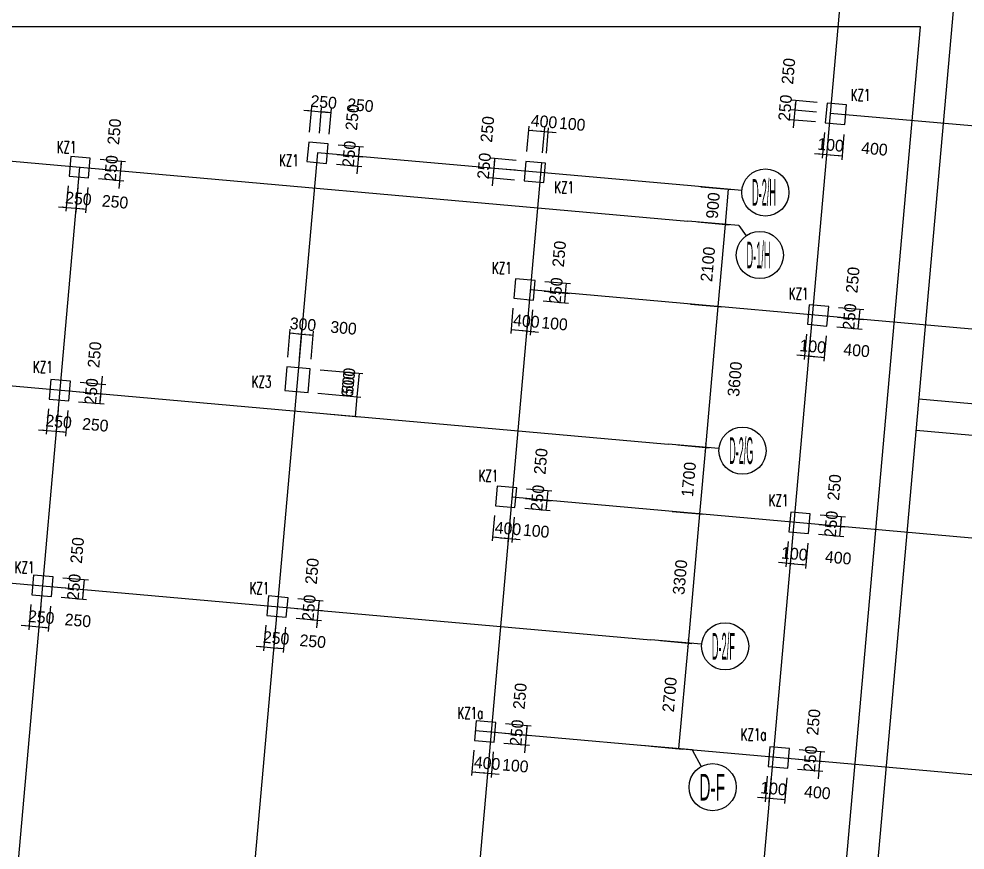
# Model space of a CAD drawing. Extents: x 19107 to 699106, y -67310 to 245688.
# Drawn here: x 574726 to 598803, y 76273 to 97433 of the extents above; entities that cross this region are included whole.
import ezdxf

# ---------------------------------------------------------------- set-up
doc = ezdxf.new("R2010")
doc.units = 0
doc.header["$LTSCALE"] = 100
doc.header["$MEASUREMENT"] = 0
for name, color, linetype in [('AXIS', 3, 'Continuous'), ('COLU', 7, 'Continuous'), ('DIM', 3, 'Continuous'), ('DOTE', 253, 'Continuous'), ('L-AXIS', 3, 'Continuous'), ('NUM', 7, 'Continuous')]:
    doc.layers.add(name, color=color, linetype=linetype)
doc.styles.add('hztxt', font='hztxt')
doc.styles.get("Standard").update_dxf_attribs({"font": 'standard'})
doc.dimstyles.get("Standard").update_dxf_attribs({"dimtxt": 300, "dimasz": 100, "dimexe": 100, "dimexo": 250, "dimgap": 100, "dimtad": 0, "dimtoh": 1, "dimdec": 0, "dimdsep": 46, "dimcen": 0.09, "dimclrt": 7, "dimadec": 0, "dimazin": 0, "dimtfac": 1, "dimtdec": 4, "dimtofl": 0, "dimtmove": 0, "dimatfit": 3, "dimfxl": 1, "dimtolj": 1, "dimtzin": 0, "dimarcsym": 0})

# ---------------------------------------------------------------- blocks, each defined once
blk = doc.blocks.new('*D5309')
at = {"layer": 'L-AXIS', "color": 0, "linetype": 'ByBlock', "lineweight": -2}
for p, q in [((591815, 90173), (592612, 90102)), ((592513, 90111), (592195, 86525)), ((591497, 86587), (592294, 86516))]:
    blk.add_line(p, q, dxfattribs=at)
for points in [[(592513, 90111), (592520, 90010), (592487, 90012)], [(592195, 86525), (592187, 86626), (592220, 86623)]]:
    blk.add_solid(points, dxfattribs=at)
at = {"layer": 'L-AXIS', "color": 7, "linetype": 'Continuous', "lineweight": -2, "insert": (592944, 88264), "char_height": 300, "width": 775, "attachment_point": 5, "rotation": 84.9316, "style": 'hztxt'}
blk.add_mtext('3600', dxfattribs=at)
blk = doc.blocks.new('_AXISO')
blk.add_circle((0, 0), 0.5)
blk = doc.blocks.new('*D4941')
at = {"layer": 'L-AXIS', "color": 0, "linetype": 'ByBlock', "lineweight": -2}
for p, q in [((591055, 81606), (591853, 81535)), ((591753, 81544), (591514, 78855)), ((590817, 78917), (591614, 78846))]:
    blk.add_line(p, q, dxfattribs=at)
for points in [[(591753, 81544), (591761, 81443), (591727, 81446)], [(591514, 78855), (591507, 78956), (591540, 78953)]]:
    blk.add_solid(points, dxfattribs=at)
at = {"layer": 'L-AXIS', "color": 7, "linetype": 'Continuous', "lineweight": -2, "insert": (591285, 80230), "char_height": 300, "width": 780, "attachment_point": 5, "rotation": 84.9316, "style": 'hztxt'}
blk.add_mtext('2700', dxfattribs=at)
blk = doc.blocks.new('*D3207')
at = {"layer": 'L-AXIS', "color": 0, "linetype": 'ByBlock', "lineweight": -2}
for p, q in [((591497, 86587), (592294, 86516)), ((592195, 86525), (592044, 84831)), ((591347, 84893), (592144, 84823))]:
    blk.add_line(p, q, dxfattribs=at)
for points in [[(592195, 86525), (592202, 86424), (592169, 86427)], [(592044, 84831), (592037, 84932), (592070, 84929)]]:
    blk.add_solid(points, dxfattribs=at)
at = {"layer": 'L-AXIS', "color": 7, "linetype": 'Continuous', "lineweight": -2, "insert": (591771, 85709), "char_height": 300, "width": 690, "attachment_point": 5, "rotation": 84.9316, "style": 'hztxt'}
blk.add_mtext('1700', dxfattribs=at)
blk = doc.blocks.new('*D2838')
at = {"layer": 'L-AXIS', "color": 0, "linetype": 'ByBlock', "lineweight": -2}
for p, q in [((591347, 84893), (592144, 84823)), ((592044, 84831), (591753, 81544)), ((591055, 81606), (591853, 81535))]:
    blk.add_line(p, q, dxfattribs=at)
for points in [[(592044, 84831), (592052, 84730), (592019, 84733)], [(591753, 81544), (591745, 81645), (591778, 81642)]]:
    blk.add_solid(points, dxfattribs=at)
at = {"layer": 'L-AXIS', "color": 7, "linetype": 'Continuous', "lineweight": -2, "insert": (591550, 83219), "char_height": 300, "width": 780, "attachment_point": 5, "rotation": 84.9316, "style": 'hztxt'}
blk.add_mtext('3300', dxfattribs=at)
blk = doc.blocks.new('*D3116')
at = {"layer": 'L-AXIS', "color": 0, "linetype": 'ByBlock', "lineweight": -2}
for p, q in [((592000, 92264), (592798, 92194)), ((592698, 92202), (592513, 90111)), ((591815, 90173), (592612, 90102))]:
    blk.add_line(p, q, dxfattribs=at)
for points in [[(592698, 92202), (592706, 92101), (592673, 92104)], [(592513, 90111), (592505, 90212), (592538, 90209)]]:
    blk.add_solid(points, dxfattribs=at)
at = {"layer": 'L-AXIS', "color": 7, "linetype": 'Continuous', "lineweight": -2, "insert": (592257, 91187), "char_height": 300, "width": 775, "attachment_point": 5, "rotation": 84.9316, "style": 'hztxt'}
blk.add_mtext('2100', dxfattribs=at)
blk = doc.blocks.new('*D4075')
at = {"layer": 'L-AXIS', "color": 0, "linetype": 'ByBlock', "lineweight": -2}
for p, q in [((592080, 93161), (592877, 93090)), ((592778, 93099), (592698, 92202)), ((592000, 92264), (592798, 92194))]:
    blk.add_line(p, q, dxfattribs=at)
for points in [[(592778, 93099), (592785, 92998), (592752, 93001)], [(592698, 92202), (592690, 92303), (592724, 92301)]]:
    blk.add_solid(points, dxfattribs=at)
at = {"layer": 'L-AXIS', "color": 7, "linetype": 'Continuous', "lineweight": -2, "insert": (592389, 92682), "char_height": 300, "width": 556.67, "attachment_point": 5, "rotation": 84.9316, "style": 'hztxt'}
blk.add_mtext('900', dxfattribs=at)
blk = doc.blocks.new('*D2488')
at = {"layer": 'DIM', "color": 0, "linetype": 'ByBlock', "lineweight": -2}
for p, q in [((587297, 90071), (587240, 89424)), ((587696, 90036), (587638, 89388)), ((587249, 89523), (587647, 89488))]:
    blk.add_line(p, q, dxfattribs=at)
for points in [[(587249, 89523), (587350, 89531), (587347, 89498)], [(587647, 89488), (587546, 89480), (587549, 89513)]]:
    blk.add_solid(points, dxfattribs=at)
at = {"layer": 'DIM', "color": 7, "linetype": 'Continuous', "lineweight": -2, "insert": (587640, 89740), "char_height": 300, "width": 576.67, "attachment_point": 5, "rotation": 354.9316, "style": 'hztxt'}
blk.add_mtext('400', dxfattribs=at)
blk = doc.blocks.new('*D2071')
at = {"layer": 'DIM', "color": 0, "linetype": 'ByBlock', "lineweight": -2}
for p, q in [((587696, 90036), (587638, 89388)), ((587795, 90027), (587738, 89380)), ((587448, 89506), (587946, 89462))]:
    blk.add_line(p, q, dxfattribs=at)
for points in [[(587647, 89488), (587546, 89480), (587549, 89513)], [(587747, 89479), (587848, 89487), (587845, 89454)]]:
    blk.add_solid(points, dxfattribs=at)
at = {"layer": 'DIM', "color": 7, "linetype": 'Continuous', "lineweight": -2, "insert": (588357, 89676), "char_height": 300, "width": 476.67, "attachment_point": 5, "rotation": 354.9316, "style": 'hztxt'}
blk.add_mtext('100', dxfattribs=at)
blk = doc.blocks.new('*D2995')
at = {"layer": 'DIM', "color": 0, "linetype": 'ByBlock', "lineweight": -2}
for p, q in [((588089, 90503), (588736, 90446)), ((588614, 90205), (588637, 90454)), ((588067, 90254), (588714, 90197))]:
    blk.add_line(p, q, dxfattribs=at)
for points in [[(588614, 90205), (588607, 90306), (588640, 90304)], [(588637, 90454), (588644, 90353), (588611, 90356)]]:
    blk.add_solid(points, dxfattribs=at)
at = {"layer": 'DIM', "color": 7, "linetype": 'Continuous', "lineweight": -2, "insert": (588391, 90517), "char_height": 300, "width": 566.67, "attachment_point": 5, "rotation": 84.9316, "style": 'hztxt'}
blk.add_mtext('250', dxfattribs=at)
blk = doc.blocks.new('*D3321')
at = {"layer": 'DIM', "color": 0, "linetype": 'ByBlock', "lineweight": -2}
for p, q in [((588111, 90752), (588758, 90695)), ((588637, 90454), (588659, 90703)), ((588089, 90503), (588736, 90446))]:
    blk.add_line(p, q, dxfattribs=at)
for points in [[(588637, 90454), (588629, 90555), (588662, 90553)], [(588659, 90703), (588666, 90602), (588633, 90605)]]:
    blk.add_solid(points, dxfattribs=at)
at = {"layer": 'DIM', "color": 7, "linetype": 'Continuous', "lineweight": -2, "insert": (588474, 91449), "char_height": 300, "width": 566.67, "attachment_point": 5, "rotation": 84.9316, "style": 'hztxt'}
blk.add_mtext('250', dxfattribs=at)
blk = doc.blocks.new('*D4825')
at = {"layer": 'DIM', "color": 0, "linetype": 'ByBlock', "lineweight": -2}
for p, q in [((575978, 93183), (575921, 92536)), ((576227, 93161), (576170, 92514)), ((575730, 92653), (576378, 92596))]:
    blk.add_line(p, q, dxfattribs=at)
for points in [[(575930, 92636), (575828, 92628), (575831, 92661)], [(576179, 92613), (576280, 92621), (576277, 92588)]]:
    blk.add_solid(points, dxfattribs=at)
at = {"layer": 'DIM', "color": 7, "linetype": 'Continuous', "lineweight": -2, "insert": (576241, 92859), "char_height": 300, "width": 566.67, "attachment_point": 5, "rotation": 354.9316, "style": 'hztxt'}
blk.add_mtext('250', dxfattribs=at)
blk = doc.blocks.new('*D5097')
at = {"layer": 'DIM', "color": 0, "linetype": 'ByBlock', "lineweight": -2}
for p, q in [((576227, 93161), (576170, 92514)), ((576476, 93139), (576419, 92492)), ((576179, 92613), (576428, 92591))]:
    blk.add_line(p, q, dxfattribs=at)
for points in [[(576179, 92613), (576280, 92621), (576277, 92588)], [(576428, 92591), (576327, 92584), (576329, 92617)]]:
    blk.add_solid(points, dxfattribs=at)
at = {"layer": 'DIM', "color": 7, "linetype": 'Continuous', "lineweight": -2, "insert": (577173, 92776), "char_height": 300, "width": 566.67, "attachment_point": 5, "rotation": 354.9316, "style": 'hztxt'}
blk.add_mtext('250', dxfattribs=at)
blk = doc.blocks.new('*D4767')
at = {"layer": 'DIM', "color": 0, "linetype": 'ByBlock', "lineweight": -2}
for p, q in [((577277, 93118), (577335, 93766)), ((576769, 93615), (577417, 93558)), ((576747, 93366), (577395, 93309))]:
    blk.add_line(p, q, dxfattribs=at)
for points in [[(577317, 93567), (577309, 93668), (577343, 93665)], [(577295, 93318), (577303, 93216), (577270, 93219)]]:
    blk.add_solid(points, dxfattribs=at)
at = {"layer": 'DIM', "color": 7, "linetype": 'Continuous', "lineweight": -2, "insert": (577072, 93629), "char_height": 300, "width": 566.67, "attachment_point": 5, "rotation": 84.9316, "style": 'hztxt'}
blk.add_mtext('250', dxfattribs=at)
blk = doc.blocks.new('*D371')
at = {"layer": 'DIM', "color": 0, "linetype": 'ByBlock', "lineweight": -2}
for p, q in [((576791, 93864), (577439, 93807)), ((577317, 93567), (577339, 93816)), ((576769, 93615), (577417, 93558))]:
    blk.add_line(p, q, dxfattribs=at)
for points in [[(577317, 93567), (577309, 93668), (577343, 93665)], [(577339, 93816), (577347, 93715), (577314, 93717)]]:
    blk.add_solid(points, dxfattribs=at)
at = {"layer": 'DIM', "color": 7, "linetype": 'Continuous', "lineweight": -2, "insert": (577154, 94561), "char_height": 300, "width": 566.67, "attachment_point": 5, "rotation": 84.9316, "style": 'hztxt'}
blk.add_mtext('250', dxfattribs=at)
blk = doc.blocks.new('*D5259')
at = {"layer": 'DIM', "color": 0, "linetype": 'ByBlock', "lineweight": -2}
for p, q in [((581972, 95111), (582619, 95054)), ((582123, 94546), (582180, 95193)), ((582372, 94524), (582429, 95171))]:
    blk.add_line(p, q, dxfattribs=at)
for points in [[(582171, 95094), (582070, 95086), (582073, 95119)], [(582420, 95072), (582521, 95079), (582518, 95046)]]:
    blk.add_solid(points, dxfattribs=at)
at = {"layer": 'DIM', "color": 7, "linetype": 'Continuous', "lineweight": -2, "insert": (582482, 95317), "char_height": 300, "width": 566.67, "attachment_point": 5, "rotation": 354.9316, "style": 'hztxt'}
blk.add_mtext('250', dxfattribs=at)
blk = doc.blocks.new('*D3541')
at = {"layer": 'DIM', "color": 0, "linetype": 'ByBlock', "lineweight": -2}
for p, q in [((582372, 94524), (582429, 95171)), ((582621, 94502), (582678, 95149)), ((582420, 95072), (582669, 95050))]:
    blk.add_line(p, q, dxfattribs=at)
for points in [[(582420, 95072), (582521, 95079), (582518, 95046)], [(582669, 95050), (582568, 95042), (582571, 95075)]]:
    blk.add_solid(points, dxfattribs=at)
at = {"layer": 'DIM', "color": 7, "linetype": 'Continuous', "lineweight": -2, "insert": (583415, 95234), "char_height": 300, "width": 566.67, "attachment_point": 5, "rotation": 354.9316, "style": 'hztxt'}
blk.add_mtext('250', dxfattribs=at)
blk = doc.blocks.new('*D3209')
at = {"layer": 'DIM', "color": 0, "linetype": 'ByBlock', "lineweight": -2}
for p, q in [((582825, 93982), (583473, 93924)), ((583334, 93485), (583391, 94132)), ((582803, 93733), (583451, 93675))]:
    blk.add_line(p, q, dxfattribs=at)
for points in [[(583373, 93933), (583366, 94034), (583399, 94031)], [(583351, 93684), (583359, 93583), (583326, 93586)]]:
    blk.add_solid(points, dxfattribs=at)
at = {"layer": 'DIM', "color": 7, "linetype": 'Continuous', "lineweight": -2, "insert": (583128, 93995), "char_height": 300, "width": 566.67, "attachment_point": 5, "rotation": 84.9316, "style": 'hztxt'}
blk.add_mtext('250', dxfattribs=at)
blk = doc.blocks.new('*D4160')
at = {"layer": 'DIM', "color": 0, "linetype": 'ByBlock', "lineweight": -2}
for p, q in [((582848, 94231), (583495, 94173)), ((583373, 93933), (583395, 94182)), ((582825, 93982), (583473, 93924))]:
    blk.add_line(p, q, dxfattribs=at)
for points in [[(583395, 94182), (583403, 94081), (583370, 94084)], [(583373, 93933), (583366, 94034), (583399, 94031)]]:
    blk.add_solid(points, dxfattribs=at)
at = {"layer": 'DIM', "color": 7, "linetype": 'Continuous', "lineweight": -2, "insert": (583211, 94928), "char_height": 300, "width": 566.67, "attachment_point": 5, "rotation": 84.9316, "style": 'hztxt'}
blk.add_mtext('250', dxfattribs=at)
blk = doc.blocks.new('*D2837')
at = {"layer": 'DIM', "color": 0, "linetype": 'ByBlock', "lineweight": -2}
for p, q in [((575475, 87506), (575417, 86858)), ((575724, 87484), (575666, 86836)), ((575227, 86975), (575874, 86918))]:
    blk.add_line(p, q, dxfattribs=at)
for points in [[(575426, 86958), (575325, 86950), (575328, 86983)], [(575675, 86936), (575776, 86943), (575773, 86910)]]:
    blk.add_solid(points, dxfattribs=at)
at = {"layer": 'DIM', "color": 7, "linetype": 'Continuous', "lineweight": -2, "insert": (575737, 87181), "char_height": 300, "width": 566.67, "attachment_point": 5, "rotation": 354.9316, "style": 'hztxt'}
blk.add_mtext('250', dxfattribs=at)
blk = doc.blocks.new('*D2444')
at = {"layer": 'DIM', "color": 0, "linetype": 'ByBlock', "lineweight": -2}
for p, q in [((575724, 87484), (575666, 86836)), ((575973, 87461), (575915, 86814)), ((575675, 86936), (575924, 86914))]:
    blk.add_line(p, q, dxfattribs=at)
for points in [[(575675, 86936), (575776, 86943), (575773, 86910)], [(575924, 86914), (575823, 86906), (575826, 86939)]]:
    blk.add_solid(points, dxfattribs=at)
at = {"layer": 'DIM', "color": 7, "linetype": 'Continuous', "lineweight": -2, "insert": (576670, 87098), "char_height": 300, "width": 566.67, "attachment_point": 5, "rotation": 354.9316, "style": 'hztxt'}
blk.add_mtext('250', dxfattribs=at)
blk = doc.blocks.new('*D2763')
at = {"layer": 'DIM', "color": 0, "linetype": 'ByBlock', "lineweight": -2}
for p, q in [((576266, 87937), (576913, 87880)), ((576792, 87640), (576814, 87889)), ((576244, 87688), (576891, 87631))]:
    blk.add_line(p, q, dxfattribs=at)
for points in [[(576814, 87889), (576821, 87788), (576788, 87791)], [(576792, 87640), (576784, 87741), (576817, 87738)]]:
    blk.add_solid(points, dxfattribs=at)
at = {"layer": 'DIM', "color": 7, "linetype": 'Continuous', "lineweight": -2, "insert": (576568, 87951), "char_height": 300, "width": 566.67, "attachment_point": 5, "rotation": 84.9316, "style": 'hztxt'}
blk.add_mtext('250', dxfattribs=at)
blk = doc.blocks.new('*D1078')
at = {"layer": 'DIM', "color": 0, "linetype": 'ByBlock', "lineweight": -2}
for p, q in [((576288, 88186), (576935, 88129)), ((576796, 87690), (576853, 88337)), ((576266, 87937), (576913, 87880))]:
    blk.add_line(p, q, dxfattribs=at)
for points in [[(576836, 88138), (576828, 88239), (576861, 88236)], [(576814, 87889), (576821, 87788), (576788, 87791)]]:
    blk.add_solid(points, dxfattribs=at)
at = {"layer": 'DIM', "color": 7, "linetype": 'Continuous', "lineweight": -2, "insert": (576651, 88884), "char_height": 300, "width": 566.67, "attachment_point": 5, "rotation": 84.9316, "style": 'hztxt'}
blk.add_mtext('250', dxfattribs=at)
blk = doc.blocks.new('*D641')
at = {"layer": 'DIM', "color": 0, "linetype": 'ByBlock', "lineweight": -2}
for p, q in [((575033, 82525), (574975, 81878)), ((575282, 82503), (575224, 81856)), ((574785, 81995), (575432, 81938))]:
    blk.add_line(p, q, dxfattribs=at)
for points in [[(574984, 81977), (574883, 81970), (574886, 82003)], [(575233, 81955), (575334, 81963), (575331, 81930)]]:
    blk.add_solid(points, dxfattribs=at)
at = {"layer": 'DIM', "color": 7, "linetype": 'Continuous', "lineweight": -2, "insert": (575295, 82201), "char_height": 300, "width": 566.67, "attachment_point": 5, "rotation": 354.9316, "style": 'hztxt'}
blk.add_mtext('250', dxfattribs=at)
blk = doc.blocks.new('*D1582')
at = {"layer": 'DIM', "color": 0, "linetype": 'ByBlock', "lineweight": -2}
for p, q in [((575282, 82503), (575224, 81856)), ((575531, 82481), (575473, 81834)), ((575233, 81955), (575482, 81933))]:
    blk.add_line(p, q, dxfattribs=at)
for points in [[(575233, 81955), (575334, 81963), (575331, 81930)], [(575482, 81933), (575381, 81925), (575384, 81959)]]:
    blk.add_solid(points, dxfattribs=at)
at = {"layer": 'DIM', "color": 7, "linetype": 'Continuous', "lineweight": -2, "insert": (576228, 82118), "char_height": 300, "width": 566.67, "attachment_point": 5, "rotation": 354.9316, "style": 'hztxt'}
blk.add_mtext('250', dxfattribs=at)
blk = doc.blocks.new('*D1252')
at = {"layer": 'DIM', "color": 0, "linetype": 'ByBlock', "lineweight": -2}
for p, q in [((575824, 82957), (576472, 82900)), ((576350, 82659), (576372, 82908)), ((575802, 82708), (576449, 82651))]:
    blk.add_line(p, q, dxfattribs=at)
for points in [[(576372, 82908), (576380, 82807), (576347, 82810)], [(576350, 82659), (576342, 82760), (576375, 82758)]]:
    blk.add_solid(points, dxfattribs=at)
at = {"layer": 'DIM', "color": 7, "linetype": 'Continuous', "lineweight": -2, "insert": (576126, 82971), "char_height": 300, "width": 566.67, "attachment_point": 5, "rotation": 84.9316, "style": 'hztxt'}
blk.add_mtext('250', dxfattribs=at)
blk = doc.blocks.new('*D4864')
at = {"layer": 'DIM', "color": 0, "linetype": 'ByBlock', "lineweight": -2}
for p, q in [((575846, 83206), (576494, 83149)), ((576372, 82908), (576394, 83157)), ((575824, 82957), (576472, 82900))]:
    blk.add_line(p, q, dxfattribs=at)
for points in [[(576394, 83157), (576402, 83056), (576369, 83059)], [(576372, 82908), (576364, 83009), (576397, 83007)]]:
    blk.add_solid(points, dxfattribs=at)
at = {"layer": 'DIM', "color": 7, "linetype": 'Continuous', "lineweight": -2, "insert": (576209, 83903), "char_height": 300, "width": 566.67, "attachment_point": 5, "rotation": 84.9316, "style": 'hztxt'}
blk.add_mtext('250', dxfattribs=at)
blk = doc.blocks.new('*D447')
at = {"layer": 'DIM', "color": 0, "linetype": 'ByBlock', "lineweight": -2}
for p, q in [((594768, 89409), (594711, 88761)), ((594868, 89400), (594810, 88752)), ((594520, 88878), (595018, 88834))]:
    blk.add_line(p, q, dxfattribs=at)
for points in [[(594720, 88861), (594618, 88853), (594621, 88886)], [(594819, 88852), (594920, 88860), (594917, 88827)]]:
    blk.add_solid(points, dxfattribs=at)
at = {"layer": 'DIM', "color": 7, "linetype": 'Continuous', "lineweight": -2, "insert": (594927, 89093), "char_height": 300, "width": 476.67, "attachment_point": 5, "rotation": 354.9316, "style": 'hztxt'}
blk.add_mtext('100', dxfattribs=at)
blk = doc.blocks.new('*D78')
at = {"layer": 'DIM', "color": 0, "linetype": 'ByBlock', "lineweight": -2}
for p, q in [((594868, 89400), (594810, 88752)), ((595266, 89364), (595209, 88717)), ((594819, 88852), (595218, 88817))]:
    blk.add_line(p, q, dxfattribs=at)
for points in [[(594819, 88852), (594920, 88860), (594917, 88827)], [(595218, 88817), (595116, 88809), (595119, 88842)]]:
    blk.add_solid(points, dxfattribs=at)
at = {"layer": 'DIM', "color": 7, "linetype": 'Continuous', "lineweight": -2, "insert": (596043, 88994), "char_height": 300, "width": 576.67, "attachment_point": 5, "rotation": 354.9316, "style": 'hztxt'}
blk.add_mtext('400', dxfattribs=at)
blk = doc.blocks.new('*D3605')
at = {"layer": 'DIM', "color": 0, "linetype": 'ByBlock', "lineweight": -2}
for p, q in [((595559, 89840), (596207, 89783)), ((595537, 89591), (596185, 89534)), ((596085, 89543), (596107, 89792))]:
    blk.add_line(p, q, dxfattribs=at)
for points in [[(596085, 89543), (596077, 89644), (596111, 89641)], [(596107, 89792), (596115, 89691), (596082, 89694)]]:
    blk.add_solid(points, dxfattribs=at)
at = {"layer": 'DIM', "color": 7, "linetype": 'Continuous', "lineweight": -2, "insert": (595862, 89854), "char_height": 300, "width": 566.67, "attachment_point": 5, "rotation": 84.9316, "style": 'hztxt'}
blk.add_mtext('250', dxfattribs=at)
blk = doc.blocks.new('*D3243')
at = {"layer": 'DIM', "color": 0, "linetype": 'ByBlock', "lineweight": -2}
for p, q in [((595581, 90089), (596229, 90032)), ((595559, 89840), (596207, 89783)), ((596107, 89792), (596129, 90041))]:
    blk.add_line(p, q, dxfattribs=at)
for points in [[(596107, 89792), (596099, 89893), (596133, 89890)], [(596129, 90041), (596137, 89940), (596104, 89943)]]:
    blk.add_solid(points, dxfattribs=at)
at = {"layer": 'DIM', "color": 7, "linetype": 'Continuous', "lineweight": -2, "insert": (595944, 90786), "char_height": 300, "width": 566.67, "attachment_point": 5, "rotation": 84.9316, "style": 'hztxt'}
blk.add_mtext('250', dxfattribs=at)
blk = doc.blocks.new('*D3907')
at = {"layer": 'DIM', "color": 0, "linetype": 'ByBlock', "lineweight": -2}
for p, q in [((587380, 93829), (586732, 93886)), ((586832, 93877), (586810, 93628)), ((587358, 93580), (586710, 93637))]:
    blk.add_line(p, q, dxfattribs=at)
for points in [[(586810, 93628), (586802, 93729), (586835, 93726)], [(586832, 93877), (586840, 93776), (586806, 93779)]]:
    blk.add_solid(points, dxfattribs=at)
at = {"layer": 'DIM', "color": 7, "linetype": 'Continuous', "lineweight": -2, "insert": (586647, 94623), "char_height": 300, "width": 566.67, "attachment_point": 5, "rotation": 84.9316, "style": 'hztxt'}
blk.add_mtext('250', dxfattribs=at)
blk = doc.blocks.new('*D2166')
at = {"layer": 'DIM', "color": 0, "linetype": 'ByBlock', "lineweight": -2}
for p, q in [((586827, 93827), (586770, 93180)), ((587358, 93580), (586710, 93637)), ((587336, 93331), (586688, 93388))]:
    blk.add_line(p, q, dxfattribs=at)
for points in [[(586810, 93628), (586802, 93729), (586835, 93726)], [(586788, 93379), (586795, 93278), (586762, 93281)]]:
    blk.add_solid(points, dxfattribs=at)
at = {"layer": 'DIM', "color": 7, "linetype": 'Continuous', "lineweight": -2, "insert": (586564, 93690), "char_height": 300, "width": 566.67, "attachment_point": 5, "rotation": 84.9316, "style": 'hztxt'}
blk.add_mtext('250', dxfattribs=at)
blk = doc.blocks.new('*D1789')
at = {"layer": 'DIM', "color": 0, "linetype": 'ByBlock', "lineweight": -2}
for p, q in [((587651, 94056), (587708, 94703)), ((588049, 94020), (588107, 94668)), ((587699, 94603), (588098, 94568))]:
    blk.add_line(p, q, dxfattribs=at)
for points in [[(587699, 94603), (587800, 94611), (587798, 94578)], [(588098, 94568), (587997, 94560), (588000, 94593)]]:
    blk.add_solid(points, dxfattribs=at)
at = {"layer": 'DIM', "color": 7, "linetype": 'Continuous', "lineweight": -2, "insert": (588090, 94820), "char_height": 300, "width": 576.67, "attachment_point": 5, "rotation": 354.9316, "style": 'hztxt'}
blk.add_mtext('400', dxfattribs=at)
blk = doc.blocks.new('*D2759')
at = {"layer": 'DIM', "color": 0, "linetype": 'ByBlock', "lineweight": -2}
for p, q in [((588049, 94020), (588107, 94668)), ((588149, 94011), (588206, 94659)), ((587899, 94586), (588397, 94542))]:
    blk.add_line(p, q, dxfattribs=at)
for points in [[(588098, 94568), (587997, 94560), (588000, 94593)], [(588197, 94559), (588299, 94567), (588296, 94534)]]:
    blk.add_solid(points, dxfattribs=at)
at = {"layer": 'DIM', "color": 7, "linetype": 'Continuous', "lineweight": -2, "insert": (588807, 94756), "char_height": 300, "width": 476.67, "attachment_point": 5, "rotation": 354.9316, "style": 'hztxt'}
blk.add_mtext('100', dxfattribs=at)
blk = doc.blocks.new('*D2385')
at = {"layer": 'DIM', "color": 0, "linetype": 'ByBlock', "lineweight": -2}
for p, q in [((586829, 84792), (586772, 84144)), ((587228, 84757), (587170, 84109)), ((586781, 84244), (587179, 84209))]:
    blk.add_line(p, q, dxfattribs=at)
for points in [[(586781, 84244), (586882, 84252), (586879, 84219)], [(587179, 84209), (587078, 84201), (587081, 84234)]]:
    blk.add_solid(points, dxfattribs=at)
at = {"layer": 'DIM', "color": 7, "linetype": 'Continuous', "lineweight": -2, "insert": (587172, 84460), "char_height": 300, "width": 576.67, "attachment_point": 5, "rotation": 354.9316, "style": 'hztxt'}
blk.add_mtext('400', dxfattribs=at)
blk = doc.blocks.new('*D2616')
at = {"layer": 'DIM', "color": 0, "linetype": 'ByBlock', "lineweight": -2}
for p, q in [((587228, 84757), (587170, 84109)), ((587327, 84748), (587270, 84100)), ((586980, 84226), (587478, 84182))]:
    blk.add_line(p, q, dxfattribs=at)
for points in [[(587179, 84209), (587078, 84201), (587081, 84234)], [(587279, 84200), (587380, 84208), (587377, 84174)]]:
    blk.add_solid(points, dxfattribs=at)
at = {"layer": 'DIM', "color": 7, "linetype": 'Continuous', "lineweight": -2, "insert": (587889, 84397), "char_height": 300, "width": 476.67, "attachment_point": 5, "rotation": 354.9316, "style": 'hztxt'}
blk.add_mtext('100', dxfattribs=at)
blk = doc.blocks.new('*D919')
at = {"layer": 'DIM', "color": 0, "linetype": 'ByBlock', "lineweight": -2}
for p, q in [((587620, 85224), (588268, 85166)), ((588146, 84926), (588168, 85175)), ((587598, 84975), (588246, 84917))]:
    blk.add_line(p, q, dxfattribs=at)
for points in [[(588146, 84926), (588138, 85027), (588172, 85024)], [(588168, 85175), (588176, 85074), (588143, 85077)]]:
    blk.add_solid(points, dxfattribs=at)
at = {"layer": 'DIM', "color": 7, "linetype": 'Continuous', "lineweight": -2, "insert": (587923, 85237), "char_height": 300, "width": 566.67, "attachment_point": 5, "rotation": 84.9316, "style": 'hztxt'}
blk.add_mtext('250', dxfattribs=at)
blk = doc.blocks.new('*D573')
at = {"layer": 'DIM', "color": 0, "linetype": 'ByBlock', "lineweight": -2}
for p, q in [((587643, 85473), (588290, 85415)), ((588168, 85175), (588190, 85424)), ((587620, 85224), (588268, 85166))]:
    blk.add_line(p, q, dxfattribs=at)
for points in [[(588168, 85175), (588161, 85276), (588194, 85273)], [(588190, 85424), (588198, 85323), (588165, 85326)]]:
    blk.add_solid(points, dxfattribs=at)
at = {"layer": 'DIM', "color": 7, "linetype": 'Continuous', "lineweight": -2, "insert": (588006, 86170), "char_height": 300, "width": 566.67, "attachment_point": 5, "rotation": 84.9316, "style": 'hztxt'}
blk.add_mtext('250', dxfattribs=at)
blk = doc.blocks.new('*D1523')
at = {"layer": 'DIM', "color": 0, "linetype": 'ByBlock', "lineweight": -2}
for p, q in [((594300, 84129), (594242, 83482)), ((594400, 84121), (594342, 83473)), ((594052, 83599), (594550, 83555))]:
    blk.add_line(p, q, dxfattribs=at)
for points in [[(594251, 83581), (594150, 83574), (594153, 83607)], [(594351, 83573), (594452, 83580), (594449, 83547)]]:
    blk.add_solid(points, dxfattribs=at)
at = {"layer": 'DIM', "color": 7, "linetype": 'Continuous', "lineweight": -2, "insert": (594459, 83814), "char_height": 300, "width": 476.67, "attachment_point": 5, "rotation": 354.9316, "style": 'hztxt'}
blk.add_mtext('100', dxfattribs=at)
blk = doc.blocks.new('*D1102')
at = {"layer": 'DIM', "color": 0, "linetype": 'ByBlock', "lineweight": -2}
for p, q in [((594400, 84121), (594342, 83473)), ((594798, 84085), (594741, 83438)), ((594351, 83573), (594749, 83537))]:
    blk.add_line(p, q, dxfattribs=at)
for points in [[(594351, 83573), (594452, 83580), (594449, 83547)], [(594749, 83537), (594648, 83530), (594651, 83563)]]:
    blk.add_solid(points, dxfattribs=at)
at = {"layer": 'DIM', "color": 7, "linetype": 'Continuous', "lineweight": -2, "insert": (595575, 83715), "char_height": 300, "width": 576.67, "attachment_point": 5, "rotation": 354.9316, "style": 'hztxt'}
blk.add_mtext('400', dxfattribs=at)
blk = doc.blocks.new('*D4718')
at = {"layer": 'DIM', "color": 0, "linetype": 'ByBlock', "lineweight": -2}
for p, q in [((595091, 84561), (595739, 84504)), ((595617, 84264), (595639, 84513)), ((595069, 84312), (595717, 84255))]:
    blk.add_line(p, q, dxfattribs=at)
for points in [[(595639, 84513), (595647, 84411), (595614, 84414)], [(595617, 84264), (595609, 84365), (595642, 84362)]]:
    blk.add_solid(points, dxfattribs=at)
at = {"layer": 'DIM', "color": 7, "linetype": 'Continuous', "lineweight": -2, "insert": (595394, 84575), "char_height": 300, "width": 566.67, "attachment_point": 5, "rotation": 84.9316, "style": 'hztxt'}
blk.add_mtext('250', dxfattribs=at)
blk = doc.blocks.new('*D4355')
at = {"layer": 'DIM', "color": 0, "linetype": 'ByBlock', "lineweight": -2}
for p, q in [((595113, 84810), (595761, 84753)), ((595639, 84513), (595661, 84762)), ((595091, 84561), (595739, 84504))]:
    blk.add_line(p, q, dxfattribs=at)
for points in [[(595661, 84762), (595669, 84660), (595636, 84663)], [(595639, 84513), (595631, 84614), (595664, 84611)]]:
    blk.add_solid(points, dxfattribs=at)
at = {"layer": 'DIM', "color": 7, "linetype": 'Continuous', "lineweight": -2, "insert": (595476, 85507), "char_height": 300, "width": 566.67, "attachment_point": 5, "rotation": 84.9316, "style": 'hztxt'}
blk.add_mtext('250', dxfattribs=at)
blk = doc.blocks.new('*D4645')
at = {"layer": 'DIM', "color": 0, "linetype": 'ByBlock', "lineweight": -2}
for p, q in [((586299, 78815), (586242, 78168)), ((586698, 78780), (586640, 78133)), ((586251, 78268), (586649, 78232))]:
    blk.add_line(p, q, dxfattribs=at)
for points in [[(586251, 78268), (586352, 78275), (586349, 78242)], [(586649, 78232), (586548, 78224), (586551, 78258)]]:
    blk.add_solid(points, dxfattribs=at)
at = {"layer": 'DIM', "color": 7, "linetype": 'Continuous', "lineweight": -2, "insert": (586641, 78484), "char_height": 300, "width": 576.67, "attachment_point": 5, "rotation": 354.9316, "style": 'hztxt'}
blk.add_mtext('400', dxfattribs=at)
blk = doc.blocks.new('*D216')
at = {"layer": 'DIM', "color": 0, "linetype": 'ByBlock', "lineweight": -2}
for p, q in [((586698, 78780), (586640, 78133)), ((586797, 78771), (586740, 78124)), ((586450, 78250), (586948, 78206))]:
    blk.add_line(p, q, dxfattribs=at)
for points in [[(586649, 78232), (586548, 78224), (586551, 78258)], [(586749, 78223), (586850, 78231), (586847, 78198)]]:
    blk.add_solid(points, dxfattribs=at)
at = {"layer": 'DIM', "color": 7, "linetype": 'Continuous', "lineweight": -2, "insert": (587359, 78420), "char_height": 300, "width": 476.67, "attachment_point": 5, "rotation": 354.9316, "style": 'hztxt'}
blk.add_mtext('100', dxfattribs=at)
blk = doc.blocks.new('*D5159')
at = {"layer": 'DIM', "color": 0, "linetype": 'ByBlock', "lineweight": -2}
for p, q in [((587090, 79247), (587738, 79190)), ((587598, 78750), (587656, 79398)), ((587068, 78998), (587716, 78941))]:
    blk.add_line(p, q, dxfattribs=at)
for points in [[(587638, 79199), (587630, 79300), (587664, 79297)], [(587616, 78950), (587624, 78848), (587591, 78851)]]:
    blk.add_solid(points, dxfattribs=at)
at = {"layer": 'DIM', "color": 7, "linetype": 'Continuous', "lineweight": -2, "insert": (587393, 79261), "char_height": 300, "width": 566.67, "attachment_point": 5, "rotation": 84.9316, "style": 'hztxt'}
blk.add_mtext('250', dxfattribs=at)
blk = doc.blocks.new('*D3451')
at = {"layer": 'DIM', "color": 0, "linetype": 'ByBlock', "lineweight": -2}
for p, q in [((587112, 79496), (587760, 79439)), ((587090, 79247), (587738, 79190)), ((587638, 79199), (587660, 79448))]:
    blk.add_line(p, q, dxfattribs=at)
for points in [[(587638, 79199), (587630, 79300), (587664, 79297)], [(587660, 79448), (587668, 79347), (587635, 79349)]]:
    blk.add_solid(points, dxfattribs=at)
at = {"layer": 'DIM', "color": 7, "linetype": 'Continuous', "lineweight": -2, "insert": (587475, 80193), "char_height": 300, "width": 566.67, "attachment_point": 5, "rotation": 84.9316, "style": 'hztxt'}
blk.add_mtext('250', dxfattribs=at)
blk = doc.blocks.new('*D3055')
at = {"layer": 'DIM', "color": 0, "linetype": 'ByBlock', "lineweight": -2}
for p, q in [((593770, 78153), (593712, 77505)), ((593869, 78144), (593812, 77497)), ((593522, 77623), (594020, 77578))]:
    blk.add_line(p, q, dxfattribs=at)
for points in [[(593721, 77605), (593620, 77597), (593623, 77630)], [(593821, 77596), (593922, 77604), (593919, 77571)]]:
    blk.add_solid(points, dxfattribs=at)
at = {"layer": 'DIM', "color": 7, "linetype": 'Continuous', "lineweight": -2, "insert": (593929, 77838), "char_height": 300, "width": 476.67, "attachment_point": 5, "rotation": 354.9316, "style": 'hztxt'}
blk.add_mtext('100', dxfattribs=at)
blk = doc.blocks.new('*D3967')
at = {"layer": 'DIM', "color": 0, "linetype": 'ByBlock', "lineweight": -2}
for p, q in [((593869, 78144), (593812, 77497)), ((594268, 78109), (594210, 77461)), ((593821, 77596), (594219, 77561))]:
    blk.add_line(p, q, dxfattribs=at)
for points in [[(593821, 77596), (593922, 77604), (593919, 77571)], [(594219, 77561), (594118, 77553), (594121, 77586)]]:
    blk.add_solid(points, dxfattribs=at)
at = {"layer": 'DIM', "color": 7, "linetype": 'Continuous', "lineweight": -2, "insert": (595045, 77739), "char_height": 300, "width": 576.67, "attachment_point": 5, "rotation": 354.9316, "style": 'hztxt'}
blk.add_mtext('400', dxfattribs=at)
blk = doc.blocks.new('*D4262')
at = {"layer": 'DIM', "color": 0, "linetype": 'ByBlock', "lineweight": -2}
for p, q in [((595069, 78088), (595127, 78735)), ((594561, 78585), (595209, 78527)), ((594539, 78336), (595186, 78278))]:
    blk.add_line(p, q, dxfattribs=at)
for points in [[(595109, 78536), (595101, 78637), (595134, 78634)], [(595087, 78287), (595095, 78186), (595061, 78189)]]:
    blk.add_solid(points, dxfattribs=at)
at = {"layer": 'DIM', "color": 7, "linetype": 'Continuous', "lineweight": -2, "insert": (594863, 78598), "char_height": 300, "width": 566.67, "attachment_point": 5, "rotation": 84.9316, "style": 'hztxt'}
blk.add_mtext('250', dxfattribs=at)
blk = doc.blocks.new('*D3904')
at = {"layer": 'DIM', "color": 0, "linetype": 'ByBlock', "lineweight": -2}
for p, q in [((594583, 78834), (595231, 78776)), ((595109, 78536), (595131, 78785)), ((594561, 78585), (595209, 78527))]:
    blk.add_line(p, q, dxfattribs=at)
for points in [[(595131, 78785), (595139, 78684), (595106, 78687)], [(595109, 78536), (595101, 78637), (595134, 78634)]]:
    blk.add_solid(points, dxfattribs=at)
at = {"layer": 'DIM', "color": 7, "linetype": 'Continuous', "lineweight": -2, "insert": (594946, 79531), "char_height": 300, "width": 566.67, "attachment_point": 5, "rotation": 84.9316, "style": 'hztxt'}
blk.add_mtext('250', dxfattribs=at)
blk = doc.blocks.new('*D3481')
at = {"layer": 'DIM', "color": 0, "linetype": 'ByBlock', "lineweight": -2}
for p, q in [((581009, 81995), (580952, 81348)), ((581258, 81973), (581201, 81326)), ((580762, 81465), (581409, 81408))]:
    blk.add_line(p, q, dxfattribs=at)
for points in [[(580961, 81447), (580860, 81440), (580863, 81473)], [(581210, 81425), (581311, 81433), (581308, 81400)]]:
    blk.add_solid(points, dxfattribs=at)
at = {"layer": 'DIM', "color": 7, "linetype": 'Continuous', "lineweight": -2, "insert": (581272, 81671), "char_height": 300, "width": 566.67, "attachment_point": 5, "rotation": 354.9316, "style": 'hztxt'}
blk.add_mtext('250', dxfattribs=at)
blk = doc.blocks.new('*D3696')
at = {"layer": 'DIM', "color": 0, "linetype": 'ByBlock', "lineweight": -2}
for p, q in [((581258, 81973), (581201, 81326)), ((581507, 81951), (581450, 81304)), ((581210, 81425), (581459, 81403))]:
    blk.add_line(p, q, dxfattribs=at)
for points in [[(581210, 81425), (581311, 81433), (581308, 81400)], [(581459, 81403), (581358, 81395), (581361, 81429)]]:
    blk.add_solid(points, dxfattribs=at)
at = {"layer": 'DIM', "color": 7, "linetype": 'Continuous', "lineweight": -2, "insert": (582204, 81588), "char_height": 300, "width": 566.67, "attachment_point": 5, "rotation": 354.9316, "style": 'hztxt'}
blk.add_mtext('250', dxfattribs=at)
blk = doc.blocks.new('*D3327')
at = {"layer": 'DIM', "color": 0, "linetype": 'ByBlock', "lineweight": -2}
for p, q in [((581801, 82427), (582448, 82369)), ((582309, 81930), (582366, 82578)), ((581779, 82178), (582426, 82120))]:
    blk.add_line(p, q, dxfattribs=at)
for points in [[(582348, 82378), (582341, 82479), (582374, 82476)], [(582326, 82129), (582334, 82028), (582301, 82031)]]:
    blk.add_solid(points, dxfattribs=at)
at = {"layer": 'DIM', "color": 7, "linetype": 'Continuous', "lineweight": -2, "insert": (582103, 82441), "char_height": 300, "width": 566.67, "attachment_point": 5, "rotation": 84.9316, "style": 'hztxt'}
blk.add_mtext('250', dxfattribs=at)
blk = doc.blocks.new('*D4324')
at = {"layer": 'DIM', "color": 0, "linetype": 'ByBlock', "lineweight": -2}
for p, q in [((581823, 82676), (582470, 82619)), ((582348, 82378), (582371, 82627)), ((581801, 82427), (582448, 82369))]:
    blk.add_line(p, q, dxfattribs=at)
for points in [[(582371, 82627), (582378, 82526), (582345, 82529)], [(582348, 82378), (582341, 82479), (582374, 82476)]]:
    blk.add_solid(points, dxfattribs=at)
at = {"layer": 'DIM', "color": 7, "linetype": 'Continuous', "lineweight": -2, "insert": (582186, 83373), "char_height": 300, "width": 566.67, "attachment_point": 5, "rotation": 84.9316, "style": 'hztxt'}
blk.add_mtext('250', dxfattribs=at)
blk = doc.blocks.new('*D378')
at = {"layer": 'DIM', "color": 0, "linetype": 'ByBlock', "lineweight": -2}
for p, q in [((595040, 95308), (594393, 95365)), ((594492, 95356), (594470, 95107)), ((595018, 95059), (594371, 95116))]:
    blk.add_line(p, q, dxfattribs=at)
for points in [[(594492, 95356), (594500, 95255), (594467, 95258)], [(594470, 95107), (594463, 95208), (594496, 95205)]]:
    blk.add_solid(points, dxfattribs=at)
at = {"layer": 'DIM', "color": 7, "linetype": 'Continuous', "lineweight": -2, "insert": (594308, 96102), "char_height": 300, "width": 566.67, "attachment_point": 5, "rotation": 84.9316, "style": 'hztxt'}
blk.add_mtext('250', dxfattribs=at)
blk = doc.blocks.new('*D1326')
at = {"layer": 'DIM', "color": 0, "linetype": 'ByBlock', "lineweight": -2}
for p, q in [((595018, 95059), (594371, 95116)), ((594488, 95306), (594431, 94659)), ((594996, 94810), (594349, 94867))]:
    blk.add_line(p, q, dxfattribs=at)
for points in [[(594470, 95107), (594463, 95208), (594496, 95205)], [(594448, 94858), (594456, 94757), (594423, 94760)]]:
    blk.add_solid(points, dxfattribs=at)
at = {"layer": 'DIM', "color": 7, "linetype": 'Continuous', "lineweight": -2, "insert": (594225, 95169), "char_height": 300, "width": 566.67, "attachment_point": 5, "rotation": 84.9316, "style": 'hztxt'}
blk.add_mtext('250', dxfattribs=at)
blk = doc.blocks.new('*D983')
at = {"layer": 'DIM', "color": 0, "linetype": 'ByBlock', "lineweight": -2}
for p, q in [((595223, 94538), (595166, 93891)), ((595323, 94530), (595265, 93882)), ((594975, 94008), (595473, 93964))]:
    blk.add_line(p, q, dxfattribs=at)
for points in [[(595175, 93991), (595073, 93983), (595076, 94016)], [(595274, 93982), (595375, 93990), (595372, 93956)]]:
    blk.add_solid(points, dxfattribs=at)
at = {"layer": 'DIM', "color": 7, "linetype": 'Continuous', "lineweight": -2, "insert": (595382, 94223), "char_height": 300, "width": 476.67, "attachment_point": 5, "rotation": 354.9316, "style": 'hztxt'}
blk.add_mtext('100', dxfattribs=at)
blk = doc.blocks.new('*D1271')
at = {"layer": 'DIM', "color": 0, "linetype": 'ByBlock', "lineweight": -2}
for p, q in [((595323, 94530), (595265, 93882)), ((595721, 94494), (595664, 93847)), ((595274, 93982), (595673, 93946))]:
    blk.add_line(p, q, dxfattribs=at)
for points in [[(595274, 93982), (595375, 93990), (595372, 93956)], [(595673, 93946), (595571, 93939), (595574, 93972)]]:
    blk.add_solid(points, dxfattribs=at)
at = {"layer": 'DIM', "color": 7, "linetype": 'Continuous', "lineweight": -2, "insert": (596498, 94124), "char_height": 300, "width": 576.67, "attachment_point": 5, "rotation": 354.9316, "style": 'hztxt'}
blk.add_mtext('400', dxfattribs=at)
blk = doc.blocks.new('*D1013')
at = {"layer": 'DIM', "color": 0, "linetype": 'ByBlock', "lineweight": -2}
for p, q in [((582389, 88499), (583480, 88402)), ((583380, 88411), (583327, 87813)), ((582336, 87901), (583427, 87804))]:
    blk.add_line(p, q, dxfattribs=at)
for points in [[(583380, 88411), (583388, 88310), (583355, 88313)], [(583327, 87813), (583319, 87914), (583353, 87911)]]:
    blk.add_solid(points, dxfattribs=at)
at = {"layer": 'DIM', "color": 7, "linetype": 'Continuous', "lineweight": -2, "insert": (583105, 88134), "char_height": 300, "width": 556.67, "attachment_point": 5, "rotation": 84.9316, "style": 'hztxt'}
blk.add_mtext('600', dxfattribs=at)
blk = doc.blocks.new('*D4678')
at = {"layer": 'DIM', "color": 0, "linetype": 'ByBlock', "lineweight": -2}
for p, q in [((582336, 87901), (583427, 87804)), ((583327, 87813), (583283, 87315)), ((582292, 87403), (583383, 87306))]:
    blk.add_line(p, q, dxfattribs=at)
for points in [[(583327, 87813), (583335, 87712), (583302, 87715)], [(583283, 87315), (583275, 87416), (583308, 87413)]]:
    blk.add_solid(points, dxfattribs=at)
at = {"layer": 'DIM', "color": 7, "linetype": 'Continuous', "lineweight": -2, "insert": (583112, 88217), "char_height": 300, "width": 566.67, "attachment_point": 5, "rotation": 84.9316, "style": 'hztxt'}
blk.add_mtext('500', dxfattribs=at)
blk = doc.blocks.new('*D4620')
at = {"layer": 'DIM', "color": 0, "linetype": 'ByBlock', "lineweight": -2}
for p, q in [((581565, 88823), (581628, 89536)), ((581619, 89437), (581918, 89410)), ((581864, 88796), (581927, 89510))]:
    blk.add_line(p, q, dxfattribs=at)
for points in [[(581619, 89437), (581720, 89444), (581717, 89411)], [(581918, 89410), (581817, 89402), (581820, 89436)]]:
    blk.add_solid(points, dxfattribs=at)
at = {"layer": 'DIM', "color": 7, "linetype": 'Continuous', "lineweight": -2, "insert": (581955, 89658), "char_height": 300, "width": 566.67, "attachment_point": 5, "rotation": 354.9316, "style": 'hztxt'}
blk.add_mtext('300', dxfattribs=at)
blk = doc.blocks.new('*D303')
at = {"layer": 'DIM', "color": 0, "linetype": 'ByBlock', "lineweight": -2}
for p, q in [((581864, 88796), (581927, 89510)), ((581918, 89410), (582217, 89384)), ((582162, 88770), (582226, 89483))]:
    blk.add_line(p, q, dxfattribs=at)
for points in [[(581918, 89410), (582019, 89418), (582016, 89385)], [(582217, 89384), (582116, 89376), (582119, 89409)]]:
    blk.add_solid(points, dxfattribs=at)
at = {"layer": 'DIM', "color": 7, "linetype": 'Continuous', "lineweight": -2, "insert": (582987, 89566), "char_height": 300, "width": 566.67, "attachment_point": 5, "rotation": 354.9316, "style": 'hztxt'}
blk.add_mtext('300', dxfattribs=at)
blk = doc.blocks.new('后浇带现场')
at = {"color": 6, "lineweight": 30}
for points in [[(777111, 575147), (781539, 625070)], [(780665, 624270), (707583, 624270)], [(776314, 575218), (780665, 624270)], [(812307, 611982), (780627, 614792)], [(812236, 611185), (780557, 613995)]]:
    blk.add_lwpolyline(points, dxfattribs=at)

msp = doc.modelspace()

# ---------------------------------------------------------------- linework, layer by layer
at = {"layer": 'COLU'}
for points in [[(595245.2, 94787.5), (595743.2, 94743.3), (595787.4, 95241.4), (595289.4, 95285.5)], [(582056.3, 93798.8), (582554.3, 93754.6), (582598.5, 94252.7), (582100.4, 94296.8)], [(576000.2, 93432.4), (576498.3, 93388.2), (576542.4, 93886.3), (576044.4, 93930.4)], [(587584.6, 93308.5), (588082.6, 93264.3), (588126.8, 93762.4), (587628.7, 93806.5)], [(587319.5, 90320.2), (587817.6, 90276), (587861.7, 90774.1), (587363.7, 90818.3)], [(594790.2, 89657.6), (595288.3, 89613.5), (595332.4, 90111.5), (594834.4, 90155.7)], [(581489.6, 87976.1), (582087.3, 87923.1), (582140.3, 88520.7), (581542.7, 88573.7)], [(575496.7, 87754.7), (575994.7, 87710.5), (576038.9, 88208.5), (575540.8, 88252.7)], [(586851.3, 85040.9), (587349.4, 84996.8), (587393.5, 85494.8), (586895.5, 85539)], [(594322, 84378.4), (594820, 84334.2), (594864.2, 84832.2), (594366.2, 84876.4)], [(575054.9, 82774.2), (575553, 82730.1), (575597.2, 83228.1), (575099.1, 83272.3)], [(581031.5, 82244.2), (581529.5, 82200), (581573.7, 82698), (581075.6, 82742.2)], [(586321.2, 79064.4), (586819.3, 79020.2), (586863.5, 79518.3), (586365.4, 79562.4)], [(593791.9, 78401.8), (594290, 78357.7), (594334.1, 78855.7), (593836.1, 78899.9)]]:
    msp.add_lwpolyline(points, close=True, dxfattribs=at)
at = {"layer": 'DOTE'}
for p, q in [((596391.7, 106582.3), (590946.9, 45191.9)), ((665939.9, 88768.5), (595366.9, 95027.7)), ((571158.1, 94112.8), (591751.3, 92286.4)), ((582327.4, 94025.7), (578097.3, 46331.5)), ((591830.8, 93182.9), (582327.4, 94025.7)), ((576271.3, 93659.3), (572120.8, 46861.6)), ((588027.2, 93771.2), (583775, 45828)), ((665484.9, 83638.6), (587740.1, 90533.9)), ((570388.9, 88458.7), (591247.7, 86608.7)), ((665016.7, 78359.4), (587271.8, 85254.6)), ((563058.1, 84089.2), (590806, 81628.2)), ((586343.3, 79313.4), (664486.6, 72382.8))]:
    msp.add_line(p, q, dxfattribs=at)
at = {"layer": 'L-AXIS'}
for p, q in [((593123.7, 93068.2), (591830.8, 93182.9)), ((593044.2, 92171.7), (591751.3, 92286.4)), ((593044.2, 92171.7), (593231.3, 91909.7)), ((592540.6, 86494), (591247.7, 86608.7)), ((592098.9, 81513.6), (590806, 81628.2)), ((591860.4, 78824.1), (590567.5, 78938.8)), ((591860.4, 78824.1), (592091.1, 78401.3))]:
    msp.add_line(p, q, dxfattribs=at)

# ---------------------------------------------------------------- block references
at = {"color": 3, "lineweight": 30}
msp.add_blockref('后浇带现场', (-182998.7, -527042.1), dxfattribs=at)
at = {"layer": 'AXIS'}
ref = msp.add_blockref('_AXISO', (593721.4, 93015.2), dxfattribs=dict(at, xscale=1199.999999999997, yscale=1200, rotation=359.999645787379))
ref.add_attrib('A', 'D-2/H', (593382, 92675.8), dxfattribs={"height": 678.82, "style": 'hztxt', "width": 0.257426})
ref = msp.add_blockref('_AXISO', (593580, 91421.5), dxfattribs=dict(at, xscale=1199.999999999997, yscale=1200, rotation=359.999645787379))
ref.add_attrib('A', 'D-1/H', (593240.6, 91082), dxfattribs={"height": 678.82, "style": 'hztxt', "width": 0.257426})
ref = msp.add_blockref('_AXISO', (593138.3, 86441), dxfattribs=dict(at, xscale=1199.999999999997, yscale=1200, rotation=359.999645787379))
ref.add_attrib('A', 'D-2/G', (592798.9, 86101.6), dxfattribs={"height": 678.82, "style": 'hztxt', "width": 0.254902})
ref = msp.add_blockref('_AXISO', (592696.6, 81460.6), dxfattribs=dict(at, xscale=1199.999999999997, yscale=1200, rotation=359.999645787379))
ref.add_attrib('A', 'D-2/F', (592357.2, 81121.1), dxfattribs={"height": 678.82, "style": 'hztxt', "width": 0.26})
ref = msp.add_blockref('_AXISO', (592378.5, 77874.6), dxfattribs=dict(at, xscale=1199.999999999997, yscale=1200, rotation=359.999645787379))
ref.add_attrib('A', 'D-F', (592039.1, 77535.2), dxfattribs={"height": 678.82, "style": 'hztxt', "width": 0.433333})

# ---------------------------------------------------------------- texts
at = {"layer": 'NUM', "color": 200, "width": 0.7}
for s, p in [('KZ1', (595893.5, 95347.4)), ('KZ1', (575687.8, 94017.1)), ('KZ1', (581346.2, 93680.1)), ('KZ1', (588351.4, 92995.9)), ('KZ1', (586763, 90943.5)), ('KZ1', (594318, 90288.2)), ('KZ1', (575083.7, 88420.7)), ('KZ3', (580647.7, 88046.7)), ('KZ1', (586422.5, 85653.4)), ('KZ1', (593805.5, 85029.2)), ('KZ1', (574618.4, 83321.1)), ('KZ1', (580595, 82791)), ('KZ1a', (585884.7, 79611.3)), ('KZ1a', (593091.5, 79065))]:
    msp.add_text(s, height=300, dxfattribs=at).set_placement(p)

# ---------------------------------------------------------------- dimensions: what is measured, and where the dimension line sits
at = {"layer": 'DIM', "color": 200}
for p1, p2, distance, picture, middle in [((595289.4, 95285.5), (595267.3, 95036.5), -800, '*D378', (594262.7, 95595.5)), ((582100.4, 94296.8), (582349.5, 94274.8), 800, '*D5259', (581976, 95362)), ((582349.5, 94274.8), (582598.5, 94252.7), 800, '*D3541', (582908.5, 95279.3)), ((595267.3, 95036.5), (595245.2, 94787.5), -800, '*D1326', (594180, 94663)), ((582576.4, 94003.7), (582598.5, 94252.7), -800, '*D4160', (583165.6, 94421.3)), ((576520.3, 93637.2), (576542.4, 93886.3), -800, '*D371', (577109.5, 94054.9)), ((587628.7, 93806.5), (587606.7, 93557.5), -800, '*D3907', (586602.1, 94116.5)), ((587628.7, 93806.5), (588027.2, 93771.2), 800, '*D1789', (587504.3, 94871.7)), ((588027.2, 93771.2), (588126.8, 93762.4), 800, '*D2759', (588420.7, 94790.4)), ((595245.2, 94787.5), (595344.8, 94778.7), -800, '*D983', (594995.5, 94257.5)), ((595344.8, 94778.7), (595743.2, 94743.3), -800, '*D1271', (595911.9, 94176.2)), ((582554.3, 93754.6), (582576.4, 94003.7), -800, '*D3209', (583082.9, 93488.8)), ((576498.3, 93388.2), (576520.3, 93637.2), -800, '*D4767', (577026.8, 93122.4)), ((587606.7, 93557.5), (587584.6, 93308.5), -800, '*D2166', (586519.4, 93184)), ((576000.2, 93432.4), (576249.2, 93410.3), -800, '*D4825', (575734.4, 92903.8)), ((576249.2, 93410.3), (576498.3, 93388.2), -800, '*D5097', (576666.9, 92821.1)), ((587839.7, 90525.1), (587861.7, 90774.1), -800, '*D3321', (588428.9, 90942.7)), ((595310.3, 89862.5), (595332.4, 90111.5), -800, '*D3243', (595899.5, 90280.1)), ((587817.6, 90276), (587839.7, 90525.1), -800, '*D2995', (588346.2, 90010.2)), ((587319.5, 90320.2), (587718, 90284.9), -800, '*D2488', (587053.7, 89791.6)), ((587718, 90284.9), (587817.6, 90276), -800, '*D2071', (587970.1, 89710.4)), ((595288.3, 89613.5), (595310.3, 89862.5), -800, '*D3605', (595816.8, 89347.7)), ((581542.7, 88573.7), (581841.5, 88547.2), 866.3, '*D4620', (581424.1, 89705)), ((594790.2, 89657.6), (594889.8, 89648.8), -800, '*D447', (594540.5, 89127.6)), ((594889.8, 89648.8), (595288.3, 89613.5), -800, '*D78', (595456.9, 89046.4)), ((576016.8, 87959.5), (576038.9, 88208.5), -800, '*D1078', (576606, 88377.2)), ((582140.3, 88520.7), (582087.3, 87923.1), 1244.8, '*D1013', (583104.7, 88134)), ((575994.7, 87710.5), (576016.8, 87959.5), -800, '*D2763', (576523.3, 87444.7)), ((575496.7, 87754.7), (575745.7, 87732.6), -800, '*D2837', (575230.8, 87226.1)), ((575745.7, 87732.6), (575994.7, 87710.5), -800, '*D2444', (576163.3, 87143.4)), ((587371.4, 85245.8), (587393.5, 85494.8), -800, '*D573', (587960.6, 85663.5)), ((594842.1, 84583.2), (594864.2, 84832.2), -800, '*D4355', (595431.3, 85000.9)), ((587349.4, 84996.8), (587371.4, 85245.8), -800, '*D919', (587877.9, 84731)), ((586851.3, 85040.9), (587249.7, 85005.6), -800, '*D2385', (586585.5, 84512.4)), ((587249.7, 85005.6), (587349.4, 84996.8), -800, '*D2616', (587501.9, 84431.1)), ((594820, 84334.2), (594842.1, 84583.2), -800, '*D4718', (595348.6, 84068.4)), ((594322, 84378.4), (594421.6, 84369.5), -800, '*D1523', (594072.3, 83848.4)), ((594421.6, 84369.5), (594820, 84334.2), -800, '*D1102', (594988.7, 83767.1)), ((575575.1, 82979.1), (575597.2, 83228.1), -800, '*D4864', (576164.3, 83396.7)), ((581551.6, 82449), (581573.7, 82698), -800, '*D4324', (582140.8, 82866.7)), ((575553, 82730.1), (575575.1, 82979.1), -800, '*D1252', (576081.6, 82464.2)), ((575054.9, 82774.2), (575304, 82752.1), -800, '*D641', (574789.1, 82245.6)), ((575304, 82752.1), (575553, 82730.1), -800, '*D1582', (575721.6, 82162.9)), ((581529.5, 82200), (581551.6, 82449), -800, '*D3327', (582058.1, 81934.2)), ((581031.5, 82244.2), (581280.5, 82222.1), -800, '*D3481', (580765.7, 81715.6)), ((581280.5, 82222.1), (581529.5, 82200), -800, '*D3696', (581698.2, 81632.9)), ((586841.4, 79269.3), (586863.5, 79518.3), -800, '*D3451', (587430.6, 79686.9)), ((594312, 78606.7), (594334.1, 78855.7), -800, '*D3904', (594901.3, 79024.3)), ((586819.3, 79020.2), (586841.4, 79269.3), -800, '*D5159', (587347.9, 78754.4)), ((586321.2, 79064.4), (586719.7, 79029.1), -800, '*D4645', (586055.4, 78535.8)), ((586719.7, 79029.1), (586819.3, 79020.2), -800, '*D216', (586971.8, 78454.5)), ((594290, 78357.7), (594312, 78606.7), -800, '*D4262', (594818.5, 78091.8)), ((593791.9, 78401.8), (593891.5, 78393), -800, '*D3055', (593542.2, 77871.8)), ((593891.5, 78393), (594290, 78357.7), -800, '*D3967', (594458.6, 77790.5))]:
    dim = msp.add_aligned_dim(p1=p1, p2=p2, distance=distance, dimstyle='Standard', dxfattribs=at)
    dim.commit()
    dim.dimension.update_dxf_attribs({"geometry": picture, "text_midpoint": middle})
for base, p1, p2, angle, picture, middle in [((582216.8, 89383.7), (581841.5, 88547.2), (582140.3, 88520.7), 174.93165, '*D303', (582456.2, 89613.5)), ((583283.1, 87315.1), (582087.3, 87923.1), (582043.1, 87425), 84.93165, '*D4678', (583056.1, 87586.2))]:
    dim = msp.add_linear_dim(base=base, p1=p1, p2=p2, angle=angle, dimstyle='Standard', dxfattribs=at)
    dim.commit()
    dim.dimension.update_dxf_attribs({"geometry": picture, "text_midpoint": middle})
at = {"layer": 'L-AXIS'}
for base, p1, p2, picture, middle in [((592698.2, 92202.4), (591830.8, 93182.9), (591751.3, 92286.4), '*D4075', (592389.3, 92681.6)), ((592512.7, 90110.6), (591751.3, 92286.4), (591565.8, 90194.6), '*D3116', (592256.8, 91187.4)), ((592194.6, 86524.7), (591565.8, 90194.6), (591247.7, 86608.7), '*D5309', (592943.6, 88264.1)), ((592044.4, 84831.3), (591247.7, 86608.7), (591097.6, 84915.3), '*D3207', (591770.9, 85708.9)), ((591752.9, 81544.2), (591097.6, 84915.3), (590806, 81628.2), '*D2838', (591550, 83218.7)), ((591514.4, 78854.8), (590806, 81628.2), (590567.5, 78938.8), '*D4941', (591285, 80230.4))]:
    dim = msp.add_linear_dim(base=base, p1=p1, p2=p2, angle=84.93165, dimstyle='Standard', dxfattribs=at)
    dim.commit()
    dim.dimension.update_dxf_attribs({"geometry": picture, "text_midpoint": middle})

doc.saveas('drawing.dxf')
